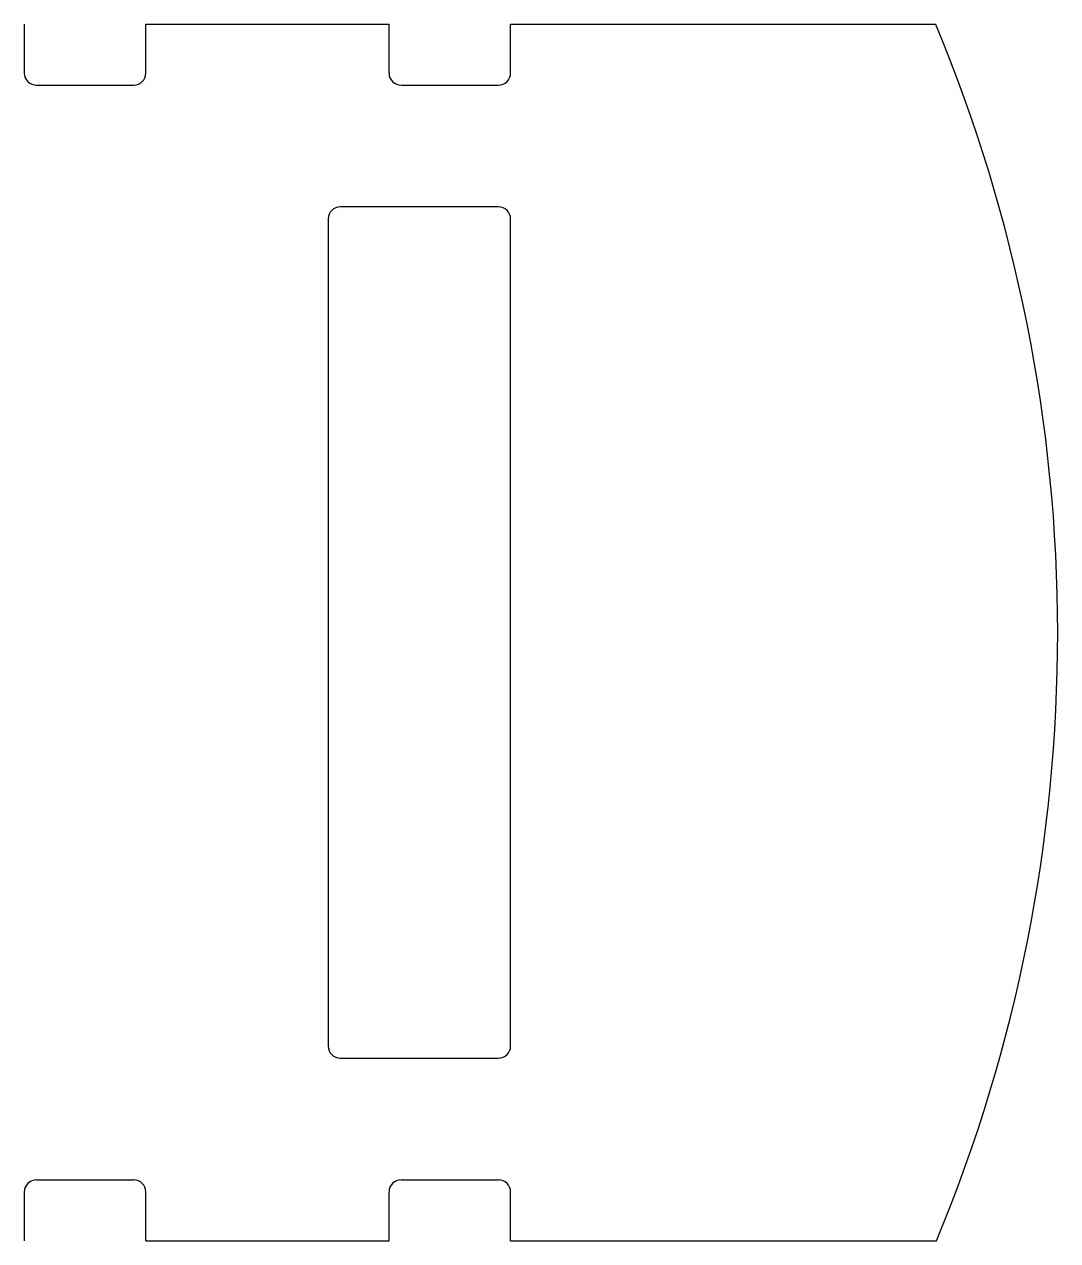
# Model space of a CAD drawing. Extents: x 0 to 85, y -50 to 50.
import ezdxf

# ---------------------------------------------------------------- set-up
doc = ezdxf.new("R2010")
doc.units = 0
doc.layers.add('Layer0', color=7, linetype='CONTINUOUS')

msp = doc.modelspace()

# ---------------------------------------------------------------- linework, layer by layer
at = {"layer": 'Layer0', "color": 7, "linetype": 'CONTINUOUS'}
for p, q in [((0, 50), (0, 46)), ((10, 46), (10, 50)), ((10, 50), (30, 50)), ((30, 46), (30, 50)), ((40, 46), (40, 50)), ((40, 50), (74.97, 50)), ((1, 45), (9, 45)), ((31, 45), (39, 45)), ((39, 35), (26, 35)), ((25, 34), (25, -34)), ((40, -34), (40, 34)), ((26, -35), (39, -35)), ((1, -45), (9, -45)), ((31, -45), (39, -45)), ((0, -46), (0, -50)), ((10, -50), (10, -46)), ((30, -50), (30, -46)), ((40, -50), (40, -46)), ((10, -50), (30, -50)), ((40, -50), (75.03, -50))]:
    msp.add_line(p, q, dxfattribs=at)
for centre, radius, start, end in [((-45, -0.08), 130, -22.584, 22.6557), ((1, 46), 1, 180, 270), ((9, 46), 1, -90, 0), ((31, 46), 1, 180, 270), ((39, 46), 1, -90, 0), ((26, 34), 1, 90, 180), ((39, 34), 1, 0, 90), ((26, -34), 1, 180, 270), ((39, -34), 1, -90, 0), ((1, -46), 1, 90, 180), ((9, -46), 1, 0, 90), ((31, -46), 1, 90, 180), ((39, -46), 1, 0, 90)]:
    msp.add_arc(centre, radius, start, end, dxfattribs=at)

doc.saveas('drawing.dxf')
